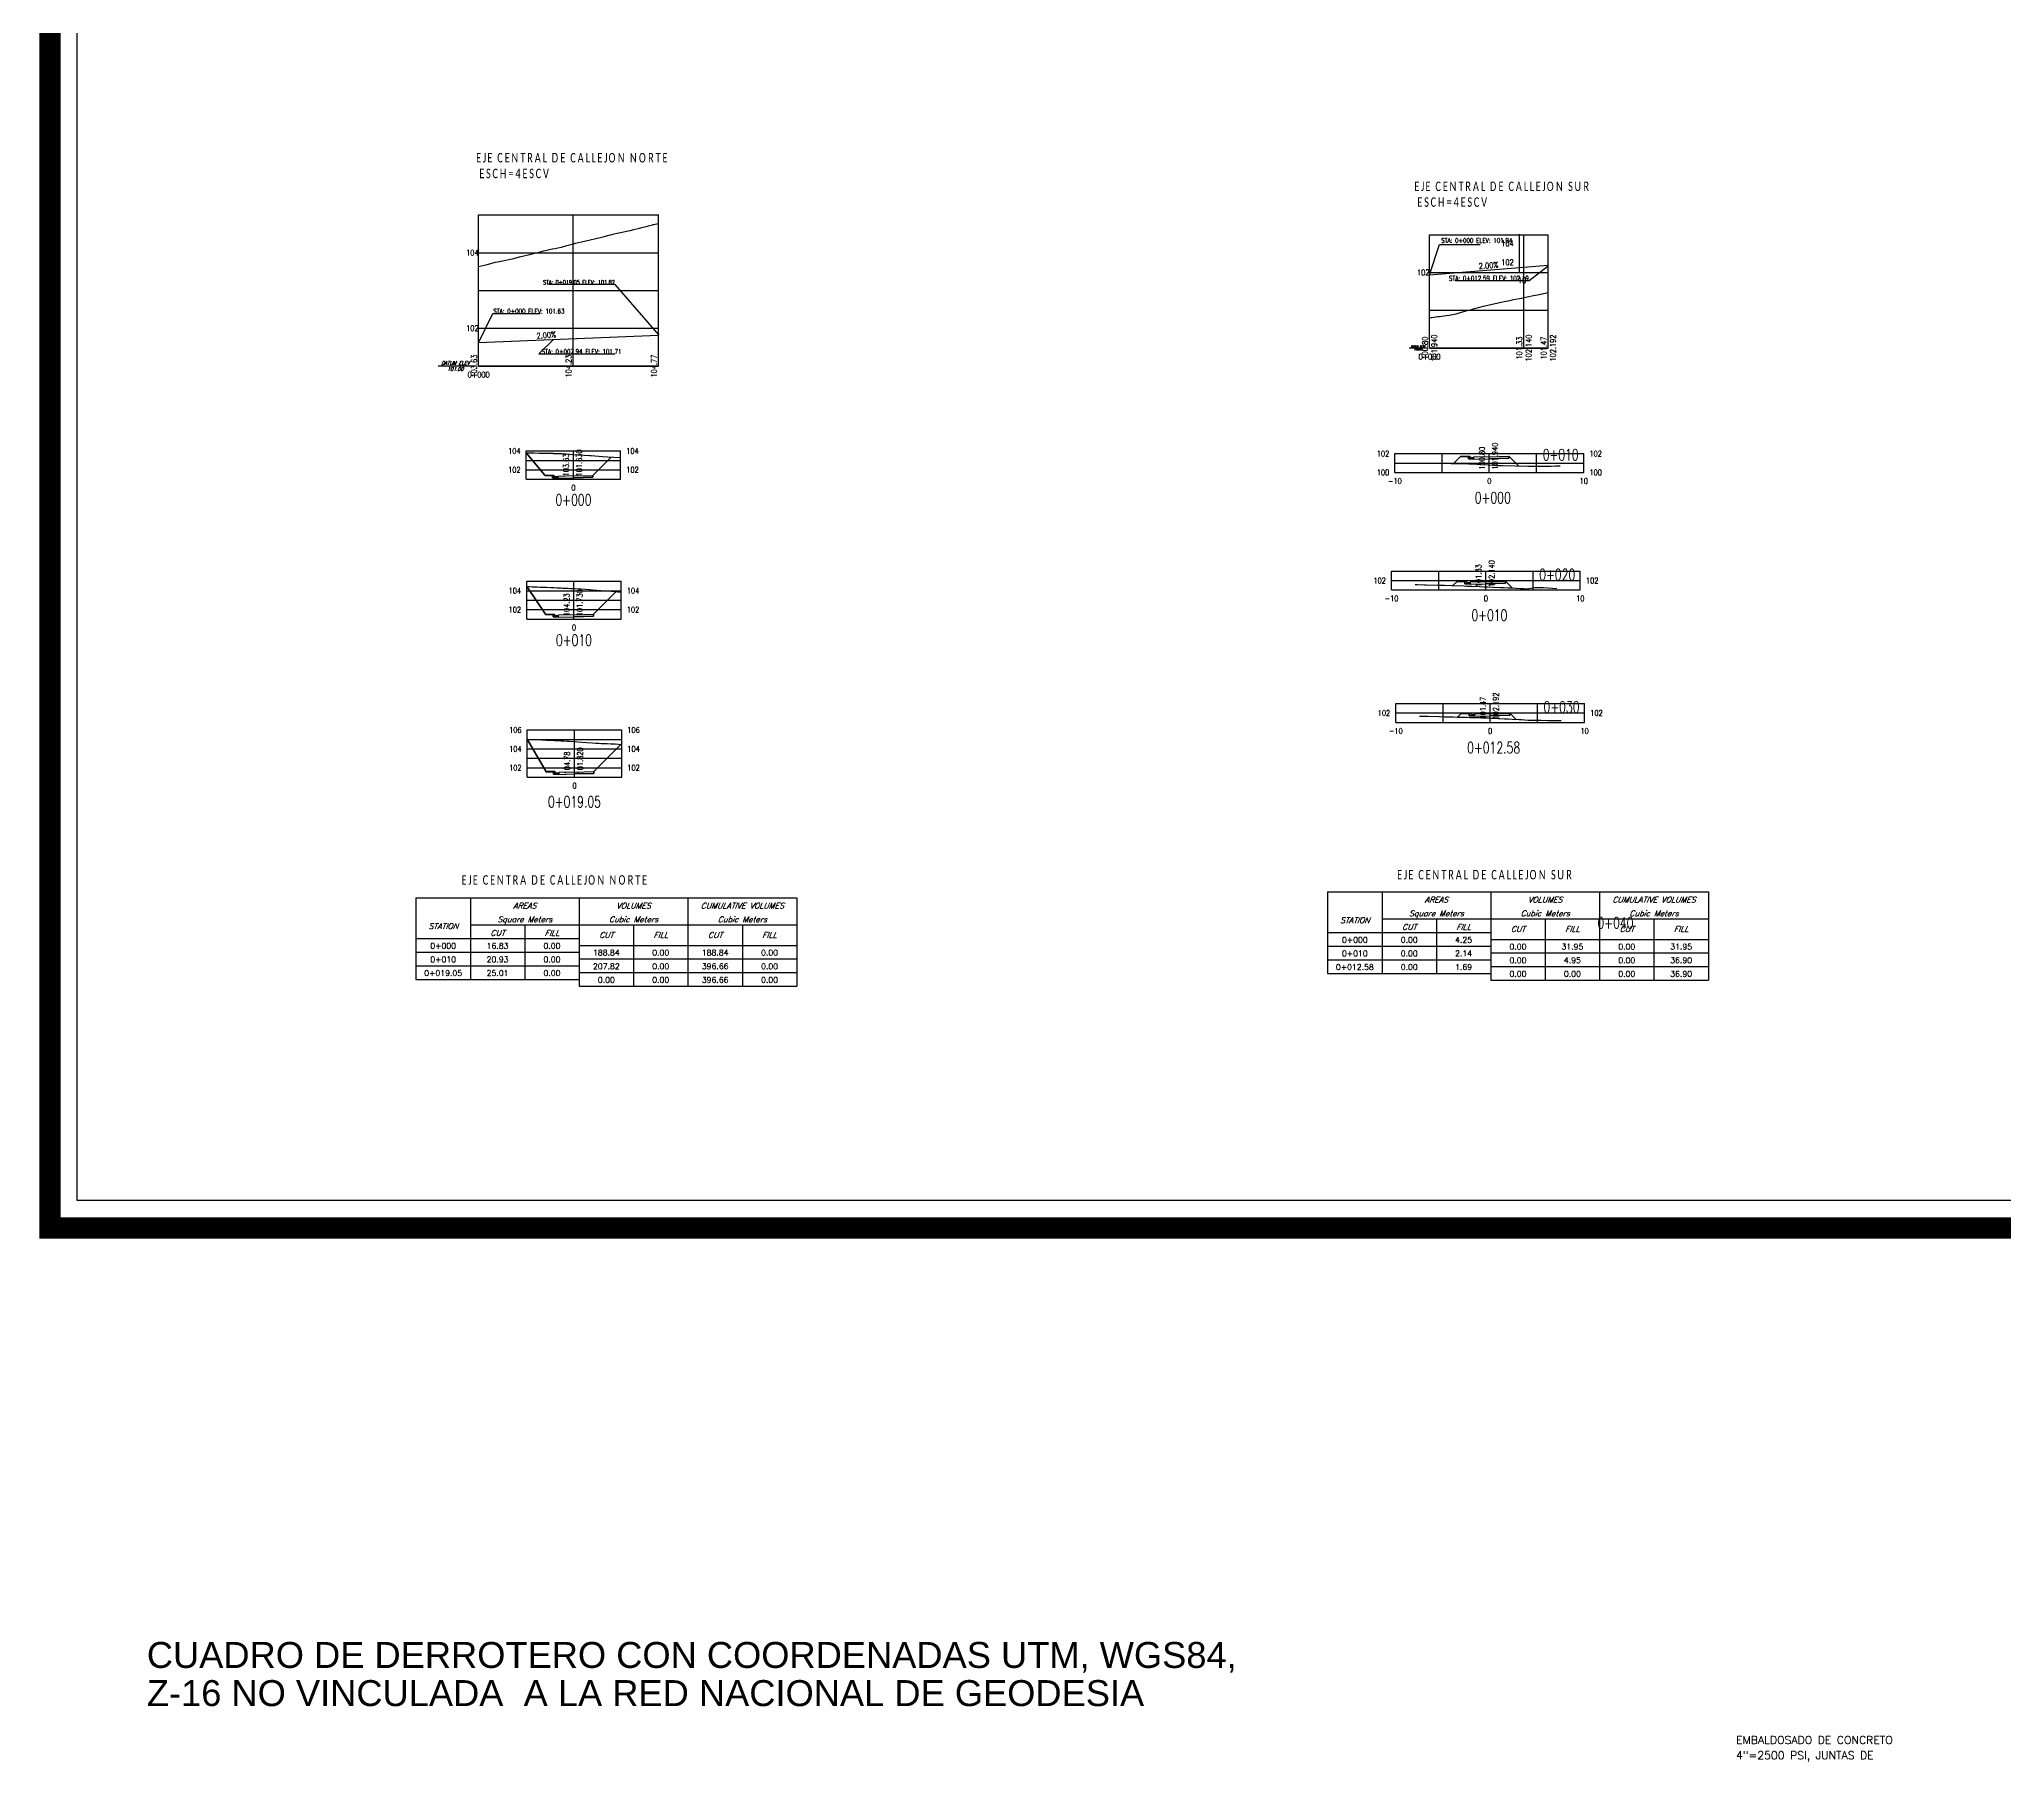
# Model space of a CAD drawing. Header units: metres. Extents: x 604533 to 608048, y 1310709 to 1311860.
# Drawn here: x 605127.4 to 605335.6, y 1310833.3 to 1311015.7 of the extents above; entities that cross this region are included whole.
import ezdxf
from ezdxf.enums import TextEntityAlignment as Align

# ---------------------------------------------------------------- set-up
doc = ezdxf.new("R2010")
doc.units = ezdxf.units.M
doc.header["$LTSCALE"] = 0.0254
doc.header["$MEASUREMENT"] = 0
for name, color, linetype in [('A CIVIL', 6, 'Continuous'), ('acera', 8, 'Continuous'), ('FORMATO', 7, 'Continuous'), ('PBASE', 4, 'Continuous'), ('PEGC', 6, 'Continuous'), ('PEGCT', 4, 'Continuous'), ('perfiles', 3, 'Continuous'), ('PFGC', 4, 'Continuous'), ('PFGCT', 4, 'Continuous'), ('PGRID', 2, 'Continuous'), ('PGRIDT', 7, 'Continuous'), ('PVGRID', 7, 'Continuous'), ('VENTANAS', 252, 'Continuous'), ('XDATUM', 5, 'Continuous'), ('XEG', 6, 'Continuous'), ('XFG', 1, 'Continuous'), ('XGRID', 2, 'Continuous'), ('XGRIDT', 4, 'Continuous')]:
    doc.layers.add(name, color=color, linetype=linetype)
doc.styles.add('ALINEAMIENTO', font='romans.shx', dxfattribs={"width": 0.7, "height": 1})
doc.styles.add('ALINEAMIENTO 2', font='romans.shx', dxfattribs={"width": 0.7, "height": 0.6})
doc.styles.add('C10O', font='complex', dxfattribs={"oblique": 20, "height": 0.14})
doc.styles.add('C6O', font='COMPLEX', dxfattribs={"oblique": 20, "height": 0.083333})
doc.styles.add('PI', font='arial.ttf', dxfattribs={"height": 0.002})
doc.styles.add('ROMANS', font='ROMANS', dxfattribs={"height": 0.2})
doc.styles.add('S6', font='SIMPLEX', dxfattribs={"height": 0.083333})

# ---------------------------------------------------------------- blocks, each defined once
blk = doc.blocks.new('_ArchTick')
at = {"color": 0, "linetype": 'ByBlock', "const_width": 0.15}
blk.add_lwpolyline([(-0.5, -0.5), (0.5, 0.5)], dxfattribs=at)
blk = doc.blocks.new('vtitmet')
for p, q in [((0, 0.6), (0, 0.2)), ((0, 0.6), (5.6, 0.6)), ((0.8, 0.6), (0.8, 0)), ((2.4, 0.6), (2.4, 0)), ((4, 0.6), (4, -0.1)), ((5.6, 0.6), (5.6, -0.1)), ((0, 0.2), (0, 0)), ((0, 0), (2.4, 0)), ((0.8, 0.2), (5.6, 0.2)), ((1.6, 0.2), (1.6, 0)), ((3.2, 0.2), (3.2, -0.1)), ((4.8, 0.2), (4.8, -0.1)), ((2.4, -0.1), (5.6, -0.1))]:
    blk.add_line(p, q)
at = {"style": 'C6O', "oblique": 20}
for s, height, p in [('Square Meters', 0.08333, (1.6, 0.241)), ('AREAS', 0.0833, (1.6, 0.441)), ('Cubic Meters', 0.08333, (3.2, 0.241)), ('VOLUMES', 0.0833, (3.2, 0.441)), ('CUMULATIVE VOLUMES', 0.08333, (4.8, 0.441)), ('Cubic Meters', 0.08333, (4.8, 0.241)), ('STATION', 0.0833, (0.4, 0.141)), ('CUT', 0.0833, (1.2, 0.041)), ('FILL', 0.0833, (2, 0.041)), ('CUT', 0.0833, (2.8, 0.01)), ('FILL', 0.0833, (3.6, 0.01)), ('CUT', 0.0833, (4.4, 0.01)), ('FILL', 0.0833, (5.2, 0.01))]:
    blk.add_text(s, height=height, dxfattribs=at).set_placement(p, align=Align.CENTER)
blk = doc.blocks.new('vtabimp')
for p, q in [((0, 0), (0, -0.2)), ((0.8, 0), (0.8, -0.2)), ((1.6, 0), (1.6, -0.2)), ((2.4, 0), (2.4, -0.3)), ((0, -0.2), (2.4, -0.2)), ((3.2, -0.1), (3.2, -0.3)), ((4, -0.1), (4, -0.3)), ((4.8, -0.1), (4.8, -0.3)), ((5.6, -0.1), (5.6, -0.3)), ((2.4, -0.3), (5.6, -0.3))]:
    blk.add_line(p, q)
at = {"style": 'S6'}
for tag, p in [('0000+00', (0.4, -0.149)), ('CUTA', (1.2, -0.149)), ('FILLA', (2, -0.149)), ('CUTV', (2.8, -0.249)), ('FILLV', (3.6, -0.249)), ('CUMCUTV', (4.4, -0.249)), ('CUMFILLV', (5.2, -0.249))]:
    blk.add_attdef(tag, text='', height=0.0833, dxfattribs=at).set_placement(p, align=Align.CENTER)
blk = doc.blocks.new('datum')
blk.add_line((-1.625, 0), (-0.125, 0))
at = {"style": 'C10O', "oblique": 20}
blk.add_text('DATUM ELEV', height=0.1389, dxfattribs=at).set_placement((-0.9375, 0.05), align=Align.CENTER)
blk.add_attdef('DATUM', text='', height=0.1389, dxfattribs=at).set_placement((-0.9375, -0.18889), align=Align.CENTER)

msp = doc.modelspace()

# ---------------------------------------------------------------- linework, layer by layer
at = {"const_width": 2.28}
msp.add_lwpolyline([(605128.492, 1311208.98), (605128.492, 1310889.78), (605604.442, 1310889.78), (605604.442, 1311208.98)], close=True, dxfattribs=at)
at = {"layer": 'A CIVIL', "color": 1, "ltscale": 20000}
for p, q in [((605274.627, 1310990.723), (605275.698, 1310993.942)), ((605275.698, 1310993.942), (605280.006, 1310993.942)), ((605285.2, 1310990.112), (605277.333, 1310990.112)), ((605287.205, 1310991.659), (605285.2, 1310990.112)), ((605188.375, 1310989.719), (605181.28, 1310989.719)), ((605193.014, 1310984.33), (605188.375, 1310989.719)), ((605173.94, 1310983.665), (605175.402, 1310986.638)), ((605175.402, 1310986.638), (605180.408, 1310986.638)), ((605181.835, 1310983.893), (605180.261, 1310982.36)), ((605180.261, 1310982.36), (605180.577, 1310982.36)), ((605180.577, 1310982.36), (605188.31, 1310982.36))]:
    msp.add_line(p, q, dxfattribs=at)
at = {"layer": 'acera', "color": 7}
msp.add_line((605131.342, 1310889.78), (605601.592, 1310889.78), dxfattribs=at)
at = {"layer": 'FORMATO', "color": 8}
for p, q in [((605131.342, 1311205.933), (605131.342, 1310892.729)), ((605131.342, 1310892.729), (605601.592, 1310892.729))]:
    msp.add_line(p, q, dxfattribs=at)
at = {"layer": 'PBASE', "ltscale": 20000}
for p, q in [((605274.627, 1310982.963), (605274.627, 1310982.988)), ((605274.627, 1310982.988), (605287.212, 1310982.988)), ((605274.627, 1310982.963), (605287.212, 1310982.963)), ((605284.627, 1310982.963), (605284.627, 1310982.988)), ((605287.212, 1310982.963), (605287.212, 1310982.988)), ((605173.895, 1310981.056), (605173.895, 1310981.081)), ((605173.895, 1310981.081), (605192.943, 1310981.081)), ((605173.895, 1310981.056), (605192.943, 1310981.056)), ((605183.895, 1310981.056), (605183.895, 1310981.081)), ((605192.943, 1310981.056), (605192.943, 1310981.081))]:
    msp.add_line(p, q, dxfattribs=at)
at = {"layer": 'PEGC', "ltscale": 20000}
for points in [[(605173.895, 1310991.602), (605173.896, 1310991.602), (605174.501, 1310991.766), (605174.785, 1310991.844), (605175.667, 1310992.081), (605176.097, 1310992.164), (605176.233, 1310992.196), (605177.606, 1310992.473), (605178.22, 1310992.627), (605179.461, 1310992.939), (605179.718, 1310992.997), (605180.028, 1310993.081), (605180.817, 1310993.271), (605180.964, 1310993.307), (605181.408, 1310993.413), (605181.686, 1310993.473), (605181.986, 1310993.536), (605182.275, 1310993.61), (605182.673, 1310993.682), (605183.141, 1310993.81), (605183.24, 1310993.83), (605183.955, 1310994.027), (605184.005, 1310994.037), (605184.075, 1310994.054), (605184.157, 1310994.081), (605184.798, 1310994.239), (605185.267, 1310994.35), (605186.757, 1310994.673), (605187.077, 1310994.765), (605187.675, 1310994.931), (605187.905, 1310994.987), (605188.241, 1310995.081), (605188.553, 1310995.153), (605189.963, 1310995.443), (605190.35, 1310995.549), (605190.941, 1310995.684), (605191.341, 1310995.8), (605191.773, 1310995.905), (605191.98, 1310995.969), (605192.304, 1310996.047), (605192.392, 1310996.067), (605192.456, 1310996.081), (605192.904, 1310996.169), (605192.942, 1310996.181)], [(605274.627, 1310986.18), (605274.775, 1310986.2), (605274.869, 1310986.218), (605275.512, 1310986.308), (605275.703, 1310986.333), (605275.951, 1310986.362), (605276.41, 1310986.428), (605276.699, 1310986.462), (605277.245, 1310986.575), (605277.443, 1310986.608), (605278.011, 1310986.769), (605278.757, 1310986.988), (605279.09, 1310987.079), (605279.284, 1310987.125), (605280.331, 1310987.398), (605280.804, 1310987.522), (605281.597, 1310987.693), (605281.772, 1310987.735), (605281.899, 1310987.763), (605282.029, 1310987.79), (605282.716, 1310987.936), (605282.749, 1310987.942), (605282.961, 1310987.988), (605283.381, 1310988.069), (605283.557, 1310988.106), (605284.369, 1310988.267), (605284.985, 1310988.396), (605285.654, 1310988.531), (605286.074, 1310988.615), (605286.872, 1310988.786), (605287.046, 1310988.82), (605287.211, 1310988.856)]]:
    msp.add_lwpolyline(points, dxfattribs=at)
at = {"layer": 'PFGC', "ltscale": 20000}
msp.add_line((605274.627, 1310990.748), (605287.212, 1310991.755), dxfattribs=at)
at = {"layer": 'PGRID', "ltscale": 20000}
for p, q in [((605173.895, 1310981.081), (605173.895, 1310997.081)), ((605173.895, 1310997.081), (605192.943, 1310997.081)), ((605274.627, 1310982.988), (605274.627, 1310994.988)), ((605274.627, 1310994.988), (605287.212, 1310994.988)), ((605284.627, 1310982.988), (605284.627, 1310994.988)), ((605287.212, 1310982.988), (605287.212, 1310994.988)), ((605173.895, 1310993.081), (605192.943, 1310993.081)), ((605183.895, 1310981.081), (605183.895, 1310993.081)), ((605192.943, 1310981.081), (605192.943, 1310993.081)), ((605274.627, 1310990.988), (605287.212, 1310990.988)), ((605173.895, 1310989.081), (605192.943, 1310989.081)), ((605274.627, 1310986.988), (605287.212, 1310986.988)), ((605173.895, 1310985.081), (605192.943, 1310985.081))]:
    msp.add_line(p, q, dxfattribs=at)
at = {"layer": 'PVGRID', "ltscale": 20000}
for p, q in [((605183.895, 1310981.081), (605183.895, 1310997.081)), ((605192.943, 1310981.081), (605192.943, 1310997.081)), ((605173.895, 1310981.081), (605173.895, 1310991.602)), ((605284.627, 1310982.988), (605284.627, 1310988.321)), ((605287.212, 1310982.988), (605287.212, 1310988.855)), ((605274.627, 1310982.988), (605274.627, 1310986.18))]:
    msp.add_line(p, q, dxfattribs=at)
at = {"layer": 'VENTANAS', "ltscale": 20000}
msp.add_line((605173.895, 1310983.576), (605192.943, 1310984.336), dxfattribs=at)
at = {"layer": 'XDATUM', "ltscale": 20000}
for points in [[(605178.938, 1310971.882), (605180.913, 1310969.516), (605180.913, 1310969.466), (605181.723, 1310969.466), (605181.723, 1310969.216), (605182.273, 1310969.216), (605182.273, 1310969.186), (605183.938, 1310969.234), (605186.003, 1310969.293), (605186.003, 1310969.497), (605187.943, 1310971.437)], [(605277.159, 1310970.761), (605277.941, 1310971.543), (605277.941, 1310971.493), (605278.751, 1310971.493), (605278.751, 1310971.243), (605279.301, 1310971.243), (605279.302, 1310971.213), (605280.966, 1310971.261), (605283.031, 1310971.321), (605283.031, 1310971.525), (605284.066, 1310970.489)], [(605178.992, 1310957.728), (605180.967, 1310954.809), (605180.967, 1310954.759), (605181.777, 1310954.759), (605181.777, 1310954.509), (605182.327, 1310954.509), (605182.328, 1310954.479), (605183.992, 1310954.527), (605186.057, 1310954.586), (605186.057, 1310954.79), (605188.447, 1310957.181)], [(605277.103, 1310957.823), (605277.578, 1310958.297), (605277.578, 1310958.247), (605278.388, 1310958.247), (605278.388, 1310957.997), (605278.938, 1310957.997), (605278.939, 1310957.967), (605280.603, 1310958.015), (605282.668, 1310958.075), (605282.668, 1310958.279), (605283.38, 1310957.567)], [(605277.607, 1310943.897), (605278.034, 1310944.323), (605278.034, 1310944.273), (605278.844, 1310944.273), (605278.844, 1310944.023), (605279.394, 1310944.023), (605279.395, 1310943.993), (605281.059, 1310944.041), (605283.124, 1310944.101), (605283.124, 1310944.305), (605283.771, 1310943.658)], [(605179.047, 1310941.564), (605181.022, 1310938.15), (605181.022, 1310938.1), (605181.832, 1310938.1), (605181.832, 1310937.85), (605182.382, 1310937.85), (605182.383, 1310937.82), (605184.047, 1310937.868), (605186.112, 1310937.927), (605186.112, 1310938.131), (605188.989, 1310941.008)]]:
    msp.add_lwpolyline(points, dxfattribs=at)
at = {"layer": 'XEG', "ltscale": 20000}
for points in [[(605178.938, 1310971.882), (605179.246, 1310971.876), (605179.254, 1310971.876), (605179.75, 1310971.867), (605179.767, 1310971.866), (605180.275, 1310971.856), (605180.299, 1310971.856), (605180.663, 1310971.849), (605180.689, 1310971.848), (605181.128, 1310971.84), (605181.144, 1310971.84), (605181.547, 1310971.832), (605181.749, 1310971.829), (605181.784, 1310971.827), (605181.804, 1310971.825), (605182.43, 1310971.809), (605182.686, 1310971.803), (605182.794, 1310971.792), (605182.917, 1310971.786), (605183.034, 1310971.78), (605183.212, 1310971.764), (605183.573, 1310971.739), (605183.938, 1310971.712), (605183.939, 1310971.712), (605184.524, 1310971.671), (605185.626, 1310971.595), (605185.699, 1310971.59), (605185.815, 1310971.582), (605187.022, 1310971.5), (605187.533, 1310971.465), (605188.222, 1310971.418), (605188.938, 1310971.371)], [(605273.466, 1310970.801), (605273.599, 1310970.799), (605273.901, 1310970.797), (605273.909, 1310970.797), (605274.78, 1310970.789), (605274.811, 1310970.79), (605274.909, 1310970.788), (605275.912, 1310970.779), (605275.992, 1310970.777), (605276.938, 1310970.767), (605277.078, 1310970.762), (605277.87, 1310970.752), (605278.056, 1310970.746), (605278.62, 1310970.737), (605278.803, 1310970.73), (605279.216, 1310970.709), (605279.369, 1310970.699), (605279.65, 1310970.69), (605280.107, 1310970.658), (605280.966, 1310970.597), (605281.334, 1310970.571), (605281.404, 1310970.567), (605281.645, 1310970.549), (605282.373, 1310970.523), (605285.061, 1310970.469), (605285.485, 1310970.468), (605286.617, 1310970.471), (605286.926, 1310970.474), (605287.01, 1310970.474), (605287.253, 1310970.477), (605287.516, 1310970.481), (605287.955, 1310970.487), (605288.466, 1310970.495)], [(605178.992, 1310957.728), (605179.288, 1310957.716), (605179.56, 1310957.704), (605180.099, 1310957.681), (605180.42, 1310957.667), (605180.855, 1310957.648), (605181.097, 1310957.637), (605181.567, 1310957.617), (605181.861, 1310957.604), (605182.191, 1310957.589), (605182.599, 1310957.572), (605182.782, 1310957.563), (605183.336, 1310957.539), (605183.638, 1310957.525), (605183.992, 1310957.507), (605184.035, 1310957.505), (605184.123, 1310957.499), (605184.728, 1310957.465), (605185.229, 1310957.428), (605185.629, 1310957.403), (605185.943, 1310957.38), (605187.296, 1310957.275), (605187.62, 1310957.248), (605187.92, 1310957.224), (605188.992, 1310957.136)], [(605273.103, 1310957.929), (605273.128, 1310957.928), (605273.342, 1310957.923), (605274.144, 1310957.905), (605274.273, 1310957.901), (605275.475, 1310957.872), (605275.502, 1310957.872), (605276.232, 1310957.854), (605277, 1310957.827), (605277.122, 1310957.822), (605278.302, 1310957.779), (605278.578, 1310957.768), (605278.835, 1310957.757), (605279.12, 1310957.745), (605279.914, 1310957.715), (605280.372, 1310957.696), (605280.603, 1310957.687), (605280.784, 1310957.68), (605281.374, 1310957.654), (605282.165, 1310957.62), (605282.226, 1310957.618), (605282.534, 1310957.604), (605282.909, 1310957.587), (605282.944, 1310957.586), (605283.4, 1310957.566), (605283.436, 1310957.566), (605283.809, 1310957.548), (605284.238, 1310957.527), (605284.632, 1310957.506), (605284.952, 1310957.489), (605285.814, 1310957.604), (605286.219, 1310957.604), (605286.339, 1310957.604), (605286.643, 1310957.604), (605286.71, 1310957.604), (605288.103, 1310957.521)], [(605273.559, 1310943.998), (605273.795, 1310943.991), (605274.448, 1310943.975), (605275.659, 1310943.942), (605276.221, 1310943.93), (605277.148, 1310943.906), (605277.607, 1310943.897), (605278.655, 1310943.869), (605278.908, 1310943.864), (605279.914, 1310943.837), (605280.252, 1310943.828), (605280.814, 1310943.805), (605280.892, 1310943.801), (605281.059, 1310943.795), (605281.335, 1310943.783), (605281.459, 1310943.777), (605281.897, 1310943.758), (605282.088, 1310943.747), (605282.577, 1310943.725), (605282.999, 1310943.7), (605283.371, 1310943.682), (605284.142, 1310943.635), (605284.297, 1310943.627), (605284.361, 1310943.624), (605285.068, 1310943.578), (605285.246, 1310943.568), (605285.318, 1310943.578), (605285.937, 1310943.578), (605285.969, 1310943.578), (605286.429, 1310943.578), (605286.453, 1310943.578), (605287.081, 1310943.541), (605288.559, 1310943.518)], [(605179.047, 1310941.564), (605179.842, 1310941.526), (605179.978, 1310941.519), (605180.025, 1310941.517), (605181.101, 1310941.46), (605181.482, 1310941.441), (605181.932, 1310941.419), (605182.602, 1310941.385), (605182.917, 1310941.369), (605183.261, 1310941.349), (605183.502, 1310941.336), (605184.005, 1310941.303), (605184.047, 1310941.301), (605184.095, 1310941.299), (605184.116, 1310941.299), (605184.407, 1310941.276), (605184.785, 1310941.248), (605185.364, 1310941.206), (605185.941, 1310941.173), (605186.313, 1310941.145), (605186.615, 1310941.131), (605186.863, 1310941.112), (605187.103, 1310941.101), (605187.367, 1310941.087), (605187.527, 1310941.08), (605187.893, 1310941.063), (605187.975, 1310941.06), (605188.371, 1310941.043), (605188.713, 1310941.026), (605188.724, 1310941.026), (605188.725, 1310941.025), (605189.047, 1310941.004)]]:
    msp.add_lwpolyline(points, dxfattribs=at)
at = {"layer": 'XFG', "ltscale": 20000}
for points in [[(605180.913, 1310969.516), (605180.913, 1310969.516), (605178.938, 1310971.882)], [(605186.003, 1310969.497), (605186.003, 1310969.497), (605187.943, 1310971.437)], [(605277.941, 1310971.543), (605277.941, 1310971.543), (605277.159, 1310970.761)], [(605277.941, 1310971.543), (605278.751, 1310971.543), (605278.751, 1310971.493), (605277.941, 1310971.493), (605277.941, 1310971.543)], [(605278.751, 1310971.543), (605278.901, 1310971.543), (605278.901, 1310971.393), (605279.301, 1310971.412), (605279.301, 1310971.243), (605278.751, 1310971.243), (605278.751, 1310971.543)], [(605280.966, 1310971.462), (605279.301, 1310971.412), (605279.301, 1310971.213), (605280.966, 1310971.261)], [(605280.966, 1310971.462), (605283.031, 1310971.525), (605283.031, 1310971.321), (605280.966, 1310971.261)], [(605283.031, 1310971.525), (605283.031, 1310971.525), (605284.066, 1310970.489)], [(605180.913, 1310969.516), (605181.723, 1310969.516), (605181.723, 1310969.466), (605180.913, 1310969.466), (605180.913, 1310969.516)], [(605181.723, 1310969.516), (605181.873, 1310969.516), (605181.873, 1310969.366), (605182.273, 1310969.385), (605182.273, 1310969.216), (605181.723, 1310969.216), (605181.723, 1310969.516)], [(605183.938, 1310969.435), (605182.273, 1310969.385), (605182.273, 1310969.186), (605183.938, 1310969.234)], [(605183.938, 1310969.435), (605186.003, 1310969.497), (605186.003, 1310969.293), (605183.938, 1310969.234)], [(605180.967, 1310954.809), (605180.967, 1310954.809), (605178.992, 1310957.728)], [(605186.057, 1310954.79), (605186.057, 1310954.79), (605188.447, 1310957.181)], [(605277.578, 1310958.297), (605277.578, 1310958.297), (605277.103, 1310957.823)], [(605277.578, 1310958.297), (605278.388, 1310958.297), (605278.388, 1310958.247), (605277.578, 1310958.247), (605277.578, 1310958.297)], [(605278.388, 1310958.297), (605278.538, 1310958.297), (605278.538, 1310958.147), (605278.938, 1310958.166), (605278.938, 1310957.997), (605278.388, 1310957.997), (605278.388, 1310958.297)], [(605280.603, 1310958.216), (605278.938, 1310958.166), (605278.938, 1310957.967), (605280.603, 1310958.015)], [(605280.603, 1310958.216), (605282.668, 1310958.279), (605282.668, 1310958.075), (605280.603, 1310958.015)], [(605282.668, 1310958.279), (605282.668, 1310958.279), (605283.38, 1310957.567)], [(605180.967, 1310954.809), (605181.777, 1310954.809), (605181.777, 1310954.759), (605180.967, 1310954.759), (605180.967, 1310954.809)], [(605181.777, 1310954.809), (605181.927, 1310954.809), (605181.927, 1310954.659), (605182.327, 1310954.677), (605182.327, 1310954.509), (605181.777, 1310954.509), (605181.777, 1310954.809)], [(605183.992, 1310954.728), (605182.327, 1310954.677), (605182.327, 1310954.479), (605183.992, 1310954.527)], [(605183.992, 1310954.728), (605186.057, 1310954.79), (605186.057, 1310954.586), (605183.992, 1310954.527)], [(605278.034, 1310944.323), (605278.034, 1310944.323), (605277.607, 1310943.897)], [(605278.034, 1310944.323), (605278.844, 1310944.323), (605278.844, 1310944.273), (605278.034, 1310944.273), (605278.034, 1310944.323)], [(605278.844, 1310944.323), (605278.994, 1310944.323), (605278.994, 1310944.173), (605279.394, 1310944.192), (605279.394, 1310944.023), (605278.844, 1310944.023), (605278.844, 1310944.323)], [(605281.059, 1310944.242), (605279.394, 1310944.192), (605279.394, 1310943.993), (605281.059, 1310944.041)], [(605281.059, 1310944.242), (605283.124, 1310944.305), (605283.124, 1310944.101), (605281.059, 1310944.041)], [(605283.124, 1310944.305), (605283.124, 1310944.305), (605283.771, 1310943.658)], [(605181.022, 1310938.15), (605181.022, 1310938.15), (605179.047, 1310941.564)], [(605186.112, 1310938.131), (605186.112, 1310938.131), (605188.989, 1310941.008)], [(605181.022, 1310938.15), (605181.832, 1310938.15), (605181.832, 1310938.1), (605181.022, 1310938.1), (605181.022, 1310938.15)], [(605181.832, 1310938.15), (605181.982, 1310938.15), (605181.982, 1310938), (605182.382, 1310938.019), (605182.382, 1310937.85), (605181.832, 1310937.85), (605181.832, 1310938.15)], [(605184.047, 1310938.069), (605182.382, 1310938.019), (605182.382, 1310937.82), (605184.047, 1310937.868)], [(605184.047, 1310938.069), (605186.112, 1310938.131), (605186.112, 1310937.927), (605184.047, 1310937.868)]]:
    msp.add_lwpolyline(points, dxfattribs=at)
at = {"layer": 'XGRID', "ltscale": 20000}
for p, q in [((605284.149, 1310991.055), (605284.149, 1310995.055)), ((605178.938, 1310969.082), (605178.938, 1310972.082)), ((605178.938, 1310972.082), (605188.938, 1310972.082)), ((605178.938, 1310971.082), (605188.938, 1310971.082)), ((605183.938, 1310969.082), (605183.938, 1310972.082)), ((605188.938, 1310969.082), (605188.938, 1310972.082)), ((605270.966, 1310969.799), (605270.966, 1310971.799)), ((605270.966, 1310971.799), (605290.966, 1310971.799)), ((605275.966, 1310969.799), (605275.966, 1310971.799)), ((605280.966, 1310969.799), (605280.966, 1310971.799)), ((605285.966, 1310969.799), (605285.966, 1310971.799)), ((605290.966, 1310969.799), (605290.966, 1310971.799)), ((605178.938, 1310970.082), (605188.938, 1310970.082)), ((605178.938, 1310969.082), (605188.938, 1310969.082)), ((605270.966, 1310970.799), (605290.966, 1310970.799)), ((605270.966, 1310969.799), (605290.966, 1310969.799)), ((605270.603, 1310957.354), (605270.603, 1310959.354)), ((605270.603, 1310959.354), (605290.603, 1310959.354)), ((605275.603, 1310957.354), (605275.603, 1310959.354)), ((605280.603, 1310957.354), (605280.603, 1310959.354)), ((605285.603, 1310957.354), (605285.603, 1310959.354)), ((605290.603, 1310957.354), (605290.603, 1310959.354)), ((605178.992, 1310954.275), (605178.992, 1310958.275)), ((605178.992, 1310958.275), (605188.992, 1310958.275)), ((605178.992, 1310957.275), (605188.992, 1310957.275)), ((605183.992, 1310954.275), (605183.992, 1310958.275)), ((605188.992, 1310954.275), (605188.992, 1310958.275)), ((605270.603, 1310958.354), (605290.603, 1310958.354)), ((605270.603, 1310957.354), (605290.603, 1310957.354)), ((605178.992, 1310956.275), (605188.992, 1310956.275)), ((605178.992, 1310955.275), (605188.992, 1310955.275)), ((605178.992, 1310954.275), (605188.992, 1310954.275)), ((605271.059, 1310943.328), (605271.059, 1310945.328)), ((605271.059, 1310945.328), (605291.059, 1310945.328)), ((605271.059, 1310944.328), (605291.059, 1310944.328)), ((605276.059, 1310943.328), (605276.059, 1310945.328)), ((605281.059, 1310943.328), (605281.059, 1310945.328)), ((605286.059, 1310943.328), (605286.059, 1310945.328)), ((605291.059, 1310943.328), (605291.059, 1310945.328)), ((605179.047, 1310937.526), (605179.047, 1310942.526)), ((605179.047, 1310942.526), (605189.047, 1310942.526)), ((605184.047, 1310937.526), (605184.047, 1310942.526)), ((605189.047, 1310937.526), (605189.047, 1310942.526)), ((605271.059, 1310943.328), (605291.059, 1310943.328)), ((605179.047, 1310941.526), (605189.047, 1310941.526)), ((605179.047, 1310940.526), (605189.047, 1310940.526)), ((605179.047, 1310939.526), (605189.047, 1310939.526)), ((605179.047, 1310938.526), (605189.047, 1310938.526)), ((605179.047, 1310937.526), (605189.047, 1310937.526))]:
    msp.add_line(p, q, dxfattribs=at)

# ---------------------------------------------------------------- block references
at = {"layer": 'A CIVIL', "color": 1, "ltscale": 20000, "xscale": 0.1, "yscale": 0.1, "zscale": 0.1}
for p, rotation in [((605274.627, 1310990.723), 250.6637105114231), ((605287.212, 1310991.73), 38.79150692795058), ((605173.895, 1310983.576), 243.8028232101109), ((605181.835, 1310983.893), 44.22571366604494), ((605192.943, 1310984.336), 310.3146793718727), ((605173.895, 1310982.753), 221.528440433268)]:
    msp.add_blockref('_ArchTick', p, dxfattribs=dict(at, rotation=rotation))
at = {"layer": 'A CIVIL', "ltscale": 20000, "xscale": 7.202881152460986, "yscale": 7.202881152460986, "zscale": 7.202881152460986}
for p in [(605263.835, 1310921.067), (605167.257, 1310920.432)]:
    msp.add_blockref('vtitmet', p, dxfattribs=at)
for p, values in [((605167.257, 1310920.432), {'FILLV': '0.00', 'CUTV': '188.84', 'FILLA': '0.00', 'CUTA': '16.83', '0000+00': '0+000', 'CUMCUTV': '188.84', 'CUMFILLV': '0.00'}), ((605263.835, 1310921.067), {'FILLV': '31.95', 'CUTV': '0.00', 'FILLA': '4.25', 'CUTA': '0.00', '0000+00': '0+000', 'CUMCUTV': '0.00', 'CUMFILLV': '31.95'}), ((605263.835, 1310919.627), {'FILLV': '4.95', 'CUTV': '0.00', 'FILLA': '2.14', 'CUTA': '0.00', '0000+00': '0+010', 'CUMCUTV': '0.00', 'CUMFILLV': '36.90'}), ((605167.257, 1310918.991), {'FILLV': '0.00', 'CUTV': '207.82', 'FILLA': '0.00', 'CUTA': '20.93', '0000+00': '0+010', 'CUMCUTV': '396.66', 'CUMFILLV': '0.00'}), ((605167.257, 1310917.551), {'FILLV': '0.00', 'CUTV': '0.00', 'FILLA': '0.00', 'CUTA': '25.01', '0000+00': '0+019.05', 'CUMCUTV': '396.66', 'CUMFILLV': '0.00'}), ((605263.835, 1310918.186), {'FILLV': '0.00', 'CUTV': '0.00', 'FILLA': '1.69', 'CUTA': '0.00', '0000+00': '0+012.58', 'CUMCUTV': '0.00', 'CUMFILLV': '36.90'})]:
    msp.add_blockref('vtabimp', p, dxfattribs=at).add_auto_attribs(values)
at = {"layer": 'PBASE', "ltscale": 20000}
for p, xscale, yscale, zscale, values in [((605173.895, 1310981.081), 2.633261339040473, 2.633261339040473, 2.633261339040473, {'DATUM': '101.00'}), ((605274.627, 1310982.988), 1.316630669546436, 1.316630669546436, 1.316630669546436, {'DATUM': '100.00'})]:
    msp.add_blockref('datum', p, dxfattribs=dict(at, xscale=xscale, yscale=yscale, zscale=zscale)).add_auto_attribs(values)

# ---------------------------------------------------------------- texts
for s, height, style, p in [('CUADRO DE DERROTERO CON COORDENADAS UTM, WGS84,', 2.75, 'PI', (605138.743, 1310843.181)), ('Z-16 NO VINCULADA  A LA RED NACIONAL DE GEODESIA', 2.75, 'PI', (605138.743, 1310839.141)), ('EMBALDOSADO DE CONCRETO', 0.84375, 'ROMANS', (605307.11, 1310835.129)), ('4"=2500 PSI, JUNTAS DE', 0.84375, 'ROMANS', (605307.11, 1310833.51))]:
    msp.add_text(s, height=height, dxfattribs=dict(style=style)).set_placement(p)
at = {"layer": 'A CIVIL', "color": 3, "ltscale": 20000, "style": 'ALINEAMIENTO'}
for s, insert, char_height, attachment_point in [('\\A1;STA: 0+000 ELEV: 101.94', (605275.871, 1310994.124), 0.5, 7), ('\\A1;STA: 0+019.05 ELEV: 101.82', (605188.33, 1310989.719), 0.45, 9), ('\\A1;STA: 0+012.59 ELEV: 102.19', (605285.15, 1310990.112), 0.5, 9), ('\\A1;STA: 0+000 ELEV: 101.63', (605175.452, 1310986.638), 0.5, 7), ('\\A1;STA: 0+007.94 ELEV: 101.71', (605180.577, 1310982.36), 0.5, 7)]:
    msp.add_mtext(s, dxfattribs=dict(at, insert=insert, char_height=char_height, attachment_point=attachment_point))
at = {"layer": 'PEGCT', "ltscale": 20000, "style": 'ALINEAMIENTO 2', "width": 0.7}
for s, p in [('100.80', (605274.627, 1310982.976)), ('101.33', (605284.627, 1310982.976)), ('101.47', (605287.212, 1310982.976)), ('103.63', (605173.895, 1310981.068)), ('104.23', (605183.895, 1310981.068)), ('104.77', (605192.943, 1310981.068))]:
    msp.add_text(s, height=0.6, rotation=90, dxfattribs=at).set_placement(p, align=Align.BOTTOM_CENTER)
for p in [(605274.627, 1310982.063), (605173.895, 1310980.156)]:
    msp.add_text('0+000', height=0.6, dxfattribs=at).set_placement(p, align=Align.MIDDLE_CENTER)
at = {"layer": 'perfiles', "ltscale": 20000, "char_height": 1, "width": 31.01636, "attachment_point": 1, "style": 'ALINEAMIENTO'}
for s, insert in [('{\\fCalibri|b0|i0|c0|p34;\\T1.35;EJE CENTRAL DE CALLEJON NORTE\\P ESCH=4ESCV}', (605173.626, 1311003.638)), ('{\\fCalibri|b0|i0|c0|p34;\\T1.35;EJE CENTRAL DE CALLEJON SUR\\P ESCH=4ESCV}', (605273.013, 1311000.609)), ('{\\fCalibri|b0|i0|c0|p34;\\T1.35;EJE CENTRAL DE CALLEJON SUR}', (605271.196, 1310927.7)), ('{\\fCalibri|b0|i0|c0|p34;\\T1.35;EJE CENTRA DE CALLEJON NORTE}', (605172.084, 1310927.144))]:
    msp.add_mtext(s, dxfattribs=dict(at, insert=insert))
at = {"layer": 'PFGCT', "ltscale": 20000, "style": 'ALINEAMIENTO 2', "width": 0.7}
for p in [(605280.92, 1310991.252), (605181.092, 1310983.863)]:
    msp.add_text('2.00%', height=0.6, rotation=4.57392, dxfattribs=at).set_placement(p, align=Align.BOTTOM_CENTER)
for s, p in [('101.940', (605274.827, 1310982.976)), ('102.140', (605284.827, 1310982.976)), ('102.192', (605287.412, 1310982.976))]:
    msp.add_text(s, height=0.6, rotation=90, dxfattribs=at).set_placement(p, align=Align.TOP_CENTER)
at = {"layer": 'PGRIDT', "ltscale": 20000, "style": 'ALINEAMIENTO 2', "width": 0.7}
for s, p in [('104', (605173.894, 1310993.081)), ('102', (605274.625, 1310990.988)), ('102', (605173.894, 1310985.081))]:
    msp.add_text(s, height=0.6, dxfattribs=at).set_placement(p, align=Align.MIDDLE_RIGHT)
at = {"layer": 'XGRIDT', "ltscale": 20000, "style": 'ALINEAMIENTO 2', "width": 0.7}
for s, p in [('104', (605283.549, 1310994.055)), ('102', (605283.549, 1310992.055)), ('104', (605178.338, 1310972.082)), ('102', (605270.366, 1310971.799)), ('102', (605178.338, 1310970.082)), ('100', (605270.366, 1310969.799)), ('102', (605270.003, 1310958.354)), ('104', (605178.392, 1310957.275)), ('102', (605178.392, 1310955.275)), ('102', (605270.459, 1310944.328)), ('106', (605178.447, 1310942.526)), ('104', (605178.447, 1310940.526)), ('102', (605178.447, 1310938.526))]:
    msp.add_text(s, height=0.6, dxfattribs=at).set_placement(p, align=Align.MIDDLE_RIGHT)
for s, p in [('-10', (605284.149, 1310990.455)), ('-10', (605270.966, 1310969.199)), ('0', (605280.966, 1310969.199)), ('10', (605290.966, 1310969.199)), ('0', (605183.938, 1310968.482)), ('-10', (605270.603, 1310956.754)), ('0', (605280.603, 1310956.754)), ('10', (605290.603, 1310956.754)), ('0', (605183.992, 1310953.675)), ('-10', (605271.059, 1310942.728)), ('0', (605281.059, 1310942.728)), ('10', (605291.059, 1310942.728)), ('0', (605184.047, 1310936.926))]:
    msp.add_text(s, height=0.6, dxfattribs=at).set_placement(p, align=Align.TOP_CENTER)
for s, p in [('103.63', (605183.638, 1310969.382)), ('100.80', (605280.666, 1310970.099)), ('101.33', (605280.303, 1310957.654)), ('104.23', (605183.692, 1310954.575)), ('101.47', (605280.759, 1310943.628)), ('104.78', (605183.747, 1310937.826))]:
    msp.add_text(s, height=0.6, rotation=90, dxfattribs=at).set_placement(p, align=Align.BOTTOM_LEFT)
for s, p in [('101.630', (605184.238, 1310969.382)), ('101.940', (605281.266, 1310970.099)), ('102.140', (605280.903, 1310957.654)), ('101.730', (605184.292, 1310954.575)), ('102.192', (605281.359, 1310943.628)), ('101.820', (605184.347, 1310937.826))]:
    msp.add_text(s, height=0.6, rotation=90, dxfattribs=at).set_placement(p, align=Align.TOP_LEFT)
for s, p in [('104', (605189.538, 1310972.082)), ('102', (605291.566, 1310971.799)), ('102', (605189.538, 1310970.082)), ('100', (605291.566, 1310969.799)), ('102', (605291.203, 1310958.354)), ('104', (605189.592, 1310957.275)), ('102', (605189.592, 1310955.275)), ('102', (605291.659, 1310944.328)), ('106', (605189.647, 1310942.526)), ('104', (605189.647, 1310940.526)), ('102', (605189.647, 1310938.526))]:
    msp.add_text(s, height=0.6, dxfattribs=at).set_placement(p, align=Align.MIDDLE_LEFT)
for s, p in [('0+010', (605288.523, 1310970.726)), ('0+000', (605183.938, 1310965.94)), ('0+000', (605281.332, 1310966.172)), ('0+020', (605288.16, 1310958.018)), ('0+010', (605280.969, 1310953.726)), ('0+010', (605183.992, 1310951.079)), ('0+030', (605288.616, 1310943.992)), ('0+012.58', (605281.425, 1310939.7)), ('0+019.05', (605184.047, 1310933.958)), ('0+040', (605294.325, 1310921.138))]:
    msp.add_text(s, height=1.2, dxfattribs=at).set_placement(p, align=Align.BOTTOM_CENTER)

doc.saveas('drawing.dxf')
